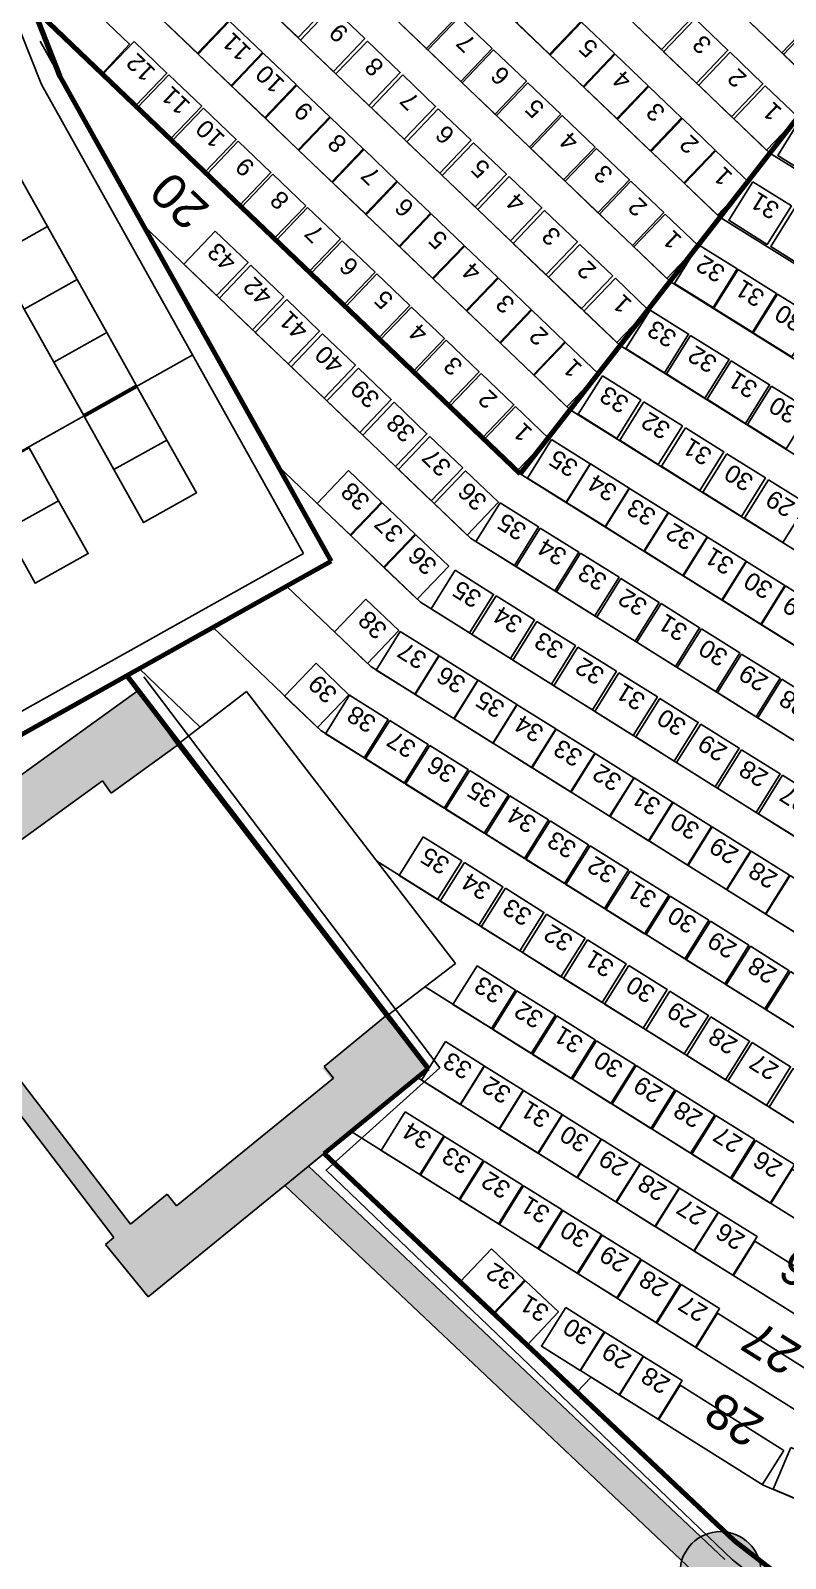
# Model space of a CAD drawing. Header units: millimetres. Extents: x 42980 to 202332, y 27411 to 140378.
# Drawn here: x 73605 to 81078, y 45975 to 61088 of the extents above; entities that cross this region are included whole.
import ezdxf
from ezdxf.enums import TextEntityAlignment as Align

# ---------------------------------------------------------------- set-up
doc = ezdxf.new("R2010")
doc.units = ezdxf.units.MM
doc.header["$LTSCALE"] = 100
for name, color, linetype in [('_insida yttervägg arena', 6, 'CONTINUOUS'), ('A-3312-EA-', 7, 'CONTINUOUS'), ('A-3312-FYLL', 7, 'CONTINUOUS'), ('A-3320-EA-', 3, 'CONTINUOUS'), ('A-3320-FYLL', 3, 'CONTINUOUS'), ('G-STOLAR_TELE_2', 3, 'CONTINUOUS'), ('LOGER_PLAN2_STOLAR', 1, 'CONTINUOUS'), ('LOGER_PLAN_2', 21, 'CONTINUOUS'), ('LOGER_PLAN_3', 21, 'CONTINUOUS'), ('T-RADER', 252, 'CONTINUOUS'), ('T-RADNUMMER', 4, 'CONTINUOUS'), ('T-STOLAR', 1, 'CONTINUOUS'), ('T-STOLNUMMER', 7, 'CONTINUOUS'), ('T-TRAPPA', 254, 'CONTINUOUS'), ('U-RADER', 252, 'CONTINUOUS'), ('U-STOLAR', 1, 'CONTINUOUS'), ('U-STOLNUMMER', 7, 'CONTINUOUS'), ('U-TRAPPA', 254, 'CONTINUOUS')]:
    doc.layers.add(name, color=color, linetype=linetype)
doc.layers.add('SEKTIONER', color=4, linetype='CONTINUOUS', lineweight=70)
doc.styles.add('ARIAL', font='arial.ttf')

# ---------------------------------------------------------------- blocks, each defined once
blk = doc.blocks.new('*U24')
at = {"layer": 'G-STOLAR_TELE_2'}
blk.add_circle((0, 0), 400, dxfattribs=at)

msp = doc.modelspace()

# ---------------------------------------------------------------- hatches: boundary and pattern name
at = {"layer": 'A-3312-FYLL'}
for points in [[(74315, 53668), (74403, 53548), (75073, 54037), (74670, 54562), (71772, 52470), (72165, 51931), (72249, 51990), (74430, 49148), (74351, 49082), (74770, 48563), (77541, 50820), (77138, 51345), (76493, 50825), (76586, 50709), (75048, 49469), (74955, 49584), (74593, 49283), (72422, 52112), (72807, 52383), (72719, 52503)], [(129833, 31226), (136958, 33371), (143974, 36585), (150660, 40658), (157173, 45689), (161384, 49663), (161149, 49854), (157029, 45966), (150490, 40906), (143833, 36850), (136852, 33652), (129766, 31519), (122453, 30391), (118753, 30391), (115053, 30391), (107739, 31519), (100653, 33652), (93673, 36850), (87015, 40906), (80476, 45966), (76356, 49854), (76121, 49663), (80332, 45689), (86845, 40658), (93532, 36585), (100547, 33371), (107673, 31226), (115030, 30091), (118753, 30091), (122476, 30091)]]:
    msp.add_hatch(color=256, dxfattribs=at).paths.add_polyline_path(points)
at = {"layer": 'A-3320-FYLL'}
msp.add_hatch(color=256, dxfattribs=at).paths.add_polyline_path([(80835, 45841, 1), (80035, 45841, 1)])

# ---------------------------------------------------------------- linework, layer by layer
at = {"layer": '_insida yttervägg arena'}
msp.add_lwpolyline([(107811, 31440), (100662, 33578), (93879, 36728), (87039, 40891), (80555, 45963), (76531, 49816), (77656, 50829), (74726, 54695)], dxfattribs=at)
at = {"layer": 'A-3312-EA-'}
for p, q in [((71772, 52470), (74670, 54562)), ((74670, 54562), (75061, 54020)), ((74404, 53546), (75061, 54020)), ((75061, 54020), (77119, 51338)), ((74318, 53667), (72713, 52508)), ((74318, 53667), (74404, 53546)), ((74431, 49149), (72250, 51991)), ((72421, 52114), (74594, 49281)), ((77119, 51338), (76510, 50842)), ((77541, 50820), (77119, 51338)), ((77541, 50820), (76356, 49854)), ((76510, 50842), (76604, 50727)), ((75051, 49462), (76604, 50727)), ((76356, 49854), (80476, 45966)), ((74957, 49577), (74594, 49281)), ((76121, 49663), (74770, 48563)), ((75051, 49462), (74957, 49577)), ((80281, 45737), (76121, 49663)), ((74431, 49149), (74348, 49081)), ((74770, 48563), (74348, 49081))]:
    msp.add_line(p, q, dxfattribs=at)
at = {"layer": 'LOGER_PLAN2_STOLAR'}
for points in [[(72957, 59380), (73480, 59673), (73773, 59150), (73249, 58857)], [(73249, 58857), (73773, 59150), (74066, 58626), (73542, 58333)], [(73542, 58333), (74066, 58626), (74359, 58102), (73835, 57809)], [(73835, 57809), (74359, 58102), (74652, 57579), (74128, 57286)], [(74138, 57268), (74662, 57561), (74955, 57038), (74431, 56745)], [(74431, 56745), (74955, 57038), (75248, 56514), (74724, 56221)], [(73066, 56669), (73590, 56962), (73883, 56438), (73359, 56145)], [(73359, 56145), (73883, 56438), (74176, 55914), (73652, 55621)]]:
    msp.add_lwpolyline(points, close=True, dxfattribs=at)
at = {"layer": 'LOGER_PLAN_2'}
for p, q in [((73895, 60638), (71235, 67404)), ((73714, 60553), (73504, 61087)), ((76580, 55841), (73895, 60638)), ((76307, 55917), (73714, 60553)), ((72996, 54065), (76307, 55917)), ((76580, 55841), (73094, 53890))]:
    msp.add_line(p, q, dxfattribs=at)
at = {"layer": 'LOGER_PLAN_3'}
msp.add_line((73062, 56677), (75210, 57879), dxfattribs=at)
at = {"layer": 'SEKTIONER'}
for p, q in [((88898, 70128), (78453, 56703)), ((78453, 56703), (73630, 61313)), ((76580, 55841), (73094, 53890)), ((77541, 50820), (74557, 54709)), ((76512, 49982), (77541, 50820))]:
    msp.add_line(p, q, dxfattribs=at)
for points in [[(76580, 55841), (73895, 60638), (71235, 67404), (69613, 74138), (68729, 80879), (68729, 84100)], [(76512, 49982), (80572, 46150), (87128, 41071), (93767, 37027), (100724, 33840), (107783, 31715), (114974, 30606)]]:
    msp.add_lwpolyline(points, dxfattribs=at)
at = {"layer": 'T-RADER'}
for p, q in [((80922, 59876), (86048, 56695)), ((74720, 59164), (77959, 56068)), ((80428, 59241), (85677, 55982)), ((79935, 58607), (85301, 55257)), ((79441, 57972), (84931, 54544)), ((78947, 57337), (84560, 53830)), ((76051, 56785), (77466, 55433)), ((78453, 56703), (84189, 53116)), ((77959, 56068), (83819, 52403)), ((74557, 54709), (76580, 55841)), ((76139, 55594), (76972, 54798)), ((77466, 55433), (83448, 51689)), ((75409, 55186), (76478, 54164)), ((77541, 50820), (74557, 54709)), ((74679, 54777), (75284, 54199)), ((76972, 54798), (83071, 50978)), ((73106, 53433), (74670, 54562)), ((75744, 54552), (75073, 54037)), ((75744, 54552), (77810, 51860)), ((76478, 54164), (82707, 50262)), ((77034, 52872), (82337, 49550)), ((77810, 51860), (77138, 51345)), ((77510, 51630), (81967, 48838)), ((76046, 49602), (77541, 50820)), ((77434, 50733), (81597, 48126)), ((76779, 50199), (81228, 47413)), ((76512, 49982), (80572, 46150)), ((79154, 47768), (79014, 47620)), ((79154, 47768), (80858, 46701)), ((80858, 46701), (87747, 43795)), ((80572, 46150), (84086, 43428))]:
    msp.add_line(p, q, dxfattribs=at)
at = {"layer": 'T-STOLAR'}
for points in [[(81240, 60234), (81622, 59995), (81383, 59614), (81002, 59853)], [(80755, 59592), (81137, 59354), (80898, 58972), (80517, 59211)], [(81171, 59333), (81552, 59094), (81314, 58712), (80932, 58951)], [(75433, 59104), (75758, 58793), (75447, 58468), (75122, 58779)], [(80218, 58969), (80600, 58730), (80361, 58349), (79979, 58587)], [(75787, 58766), (76112, 58455), (75801, 58129), (75476, 58440)], [(80608, 58725), (80990, 58486), (80751, 58105), (80369, 58343)], [(76141, 58427), (76466, 58116), (76155, 57791), (75830, 58102)], [(80998, 58481), (81380, 58242), (81141, 57861), (80759, 58099)], [(79737, 58324), (80119, 58086), (79880, 57704), (79499, 57943)], [(76495, 58088), (76821, 57778), (76510, 57452), (76184, 57763)], [(80138, 58073), (80520, 57835), (80281, 57453), (79900, 57692)], [(76850, 57750), (77175, 57439), (76864, 57114), (76539, 57425)], [(80539, 57822), (80921, 57584), (80682, 57202), (80301, 57441)], [(79265, 57674), (79646, 57436), (79408, 57054), (79026, 57293)], [(80940, 57572), (81322, 57333), (81083, 56951), (80702, 57190)], [(77204, 57411), (77529, 57100), (77218, 56775), (76893, 57086)], [(79676, 57417), (80058, 57178), (79819, 56797), (79437, 57036)], [(80087, 57160), (80469, 56921), (80230, 56540), (79849, 56778)], [(77558, 57073), (77883, 56762), (77572, 56437), (77247, 56747)], [(78763, 57043), (79144, 56804), (78906, 56423), (78524, 56661)], [(80498, 56903), (80880, 56664), (80641, 56282), (80260, 56521)], [(76753, 56735), (77079, 56424), (76768, 56099), (76442, 56410)], [(77912, 56734), (78237, 56423), (77927, 56098), (77601, 56409)], [(79149, 56802), (79530, 56563), (79292, 56181), (78910, 56420)], [(79534, 56560), (79916, 56322), (79677, 55940), (79296, 56179)], [(80910, 56645), (81291, 56407), (81052, 56025), (80671, 56264)], [(77086, 56417), (77411, 56106), (77100, 55781), (76775, 56092)], [(78253, 56417), (78634, 56178), (78395, 55797), (78014, 56035)], [(79920, 56319), (80302, 56080), (80063, 55699), (79682, 55937)], [(77418, 56100), (77744, 55789), (77433, 55463), (77107, 55774)], [(78651, 56167), (79032, 55929), (78794, 55547), (78412, 55786)], [(80306, 56078), (80687, 55839), (80449, 55457), (80067, 55696)], [(79049, 55918), (79431, 55680), (79192, 55298), (78811, 55537)], [(80692, 55836), (81073, 55598), (80834, 55216), (80453, 55455)], [(77807, 55750), (78189, 55511), (77950, 55130), (77569, 55368)], [(79448, 55669), (79829, 55430), (79591, 55049), (79209, 55287)], [(76925, 55465), (77250, 55154), (76939, 54829), (76614, 55140)], [(78213, 55496), (78594, 55258), (78355, 54876), (77974, 55115)], [(81077, 55595), (81459, 55356), (81220, 54975), (80839, 55213)], [(79846, 55420), (80228, 55181), (79989, 54799), (79608, 55038)], [(78618, 55243), (78999, 55004), (78761, 54623), (78379, 54861)], [(80245, 55170), (80626, 54932), (80388, 54550), (80006, 54789)], [(77265, 55143), (77647, 54905), (77408, 54523), (77027, 54762)], [(77651, 54902), (78033, 54663), (77794, 54282), (77413, 54521)], [(79023, 54989), (79405, 54751), (79166, 54369), (78784, 54608)], [(80643, 54921), (81025, 54682), (80786, 54301), (80405, 54540)], [(76431, 54830), (76756, 54519), (76445, 54194), (76120, 54505)], [(79428, 54736), (79810, 54497), (79571, 54116), (79190, 54354)], [(78037, 54661), (78418, 54422), (78180, 54041), (77798, 54279)], [(81042, 54672), (81423, 54433), (81184, 54052), (80803, 54290)], [(76763, 54513), (77144, 54274), (76906, 53893), (76524, 54131)], [(78423, 54419), (78804, 54181), (78565, 53799), (78184, 54038)], [(79833, 54482), (80215, 54244), (79976, 53862), (79595, 54101)], [(77160, 54265), (77541, 54026), (77302, 53644), (76921, 53883)], [(78808, 54178), (79190, 53939), (78951, 53558), (78570, 53797)], [(80239, 54229), (80620, 53990), (80382, 53609), (80000, 53847)], [(77556, 54016), (77938, 53778), (77699, 53396), (77318, 53635)], [(80644, 53975), (81025, 53737), (80787, 53355), (80405, 53594)], [(79194, 53937), (79576, 53698), (79337, 53317), (78955, 53555)], [(77953, 53768), (78335, 53530), (78096, 53148), (77714, 53387)], [(79580, 53695), (79961, 53457), (79723, 53075), (79341, 53314)], [(81049, 53722), (81431, 53483), (81192, 53102), (80810, 53340)], [(78350, 53520), (78731, 53281), (78493, 52900), (78111, 53139)], [(79966, 53454), (80347, 53215), (80108, 52834), (79727, 53073)], [(78747, 53272), (79128, 53033), (78889, 52652), (78508, 52890)], [(80351, 53213), (80733, 52974), (80494, 52593), (80113, 52831)], [(77492, 53113), (77873, 52875), (77634, 52493), (77253, 52732)], [(79143, 53024), (79525, 52785), (79286, 52403), (78905, 52642)], [(80737, 52971), (81119, 52733), (80880, 52351), (80498, 52590)], [(77899, 52859), (78280, 52620), (78041, 52238), (77660, 52477)], [(79540, 52775), (79922, 52537), (79683, 52155), (79301, 52394)], [(78305, 52604), (78687, 52365), (78448, 51984), (78067, 52223)], [(81123, 52730), (81504, 52491), (81266, 52110), (80884, 52349)], [(79937, 52527), (80318, 52288), (80080, 51907), (79698, 52146)], [(78712, 52349), (79094, 52111), (78855, 51729), (78474, 51968)], [(80334, 52279), (80715, 52040), (80476, 51659), (80095, 51897)], [(79119, 52095), (79501, 51856), (79262, 51475), (78881, 51713)], [(80730, 52031), (81112, 51792), (80873, 51411), (80492, 51649)], [(79526, 51840), (79908, 51602), (79669, 51220), (79288, 51459)], [(78025, 51836), (78406, 51597), (78167, 51216), (77786, 51455)], [(81127, 51782), (81509, 51544), (81270, 51162), (80888, 51401)], [(78419, 51589), (78800, 51351), (78562, 50969), (78180, 51208)], [(79933, 51586), (80315, 51347), (80076, 50966), (79695, 51204)], [(78813, 51343), (79195, 51104), (78956, 50723), (78574, 50961)], [(80340, 51331), (80722, 51092), (80483, 50711), (80101, 50950)], [(77714, 51087), (78096, 50848), (77857, 50467), (77475, 50705)], [(79207, 51096), (79589, 50858), (79350, 50476), (78969, 50715)], [(80747, 51077), (81129, 50838), (80890, 50456), (80508, 50695)], [(78100, 50845), (78481, 50607), (78243, 50225), (77861, 50464)], [(79601, 50850), (79983, 50611), (79744, 50229), (79363, 50468)], [(81154, 50822), (81535, 50583), (81297, 50202), (80915, 50440)], [(78485, 50604), (78867, 50365), (78628, 49984), (78247, 50223)], [(79996, 50603), (80377, 50364), (80138, 49983), (79757, 50221)], [(77314, 50393), (77696, 50154), (77457, 49773), (77076, 50011)], [(78871, 50363), (79253, 50124), (79014, 49743), (78633, 49981)], [(80390, 50356), (80771, 50118), (80533, 49736), (80151, 49975)], [(77704, 50149), (78086, 49910), (77847, 49529), (77466, 49767)], [(79257, 50121), (79638, 49883), (79400, 49501), (79018, 49740)], [(80784, 50110), (81166, 49871), (80927, 49490), (80545, 49728)], [(78094, 49905), (78476, 49666), (78237, 49285), (77856, 49524)], [(79643, 49880), (80024, 49641), (79786, 49260), (79404, 49499)], [(78484, 49661), (78866, 49422), (78627, 49041), (78246, 49280)], [(80028, 49639), (80410, 49400), (80171, 49019), (79790, 49257)], [(78874, 49417), (79256, 49178), (79017, 48797), (78636, 49036)], [(80414, 49397), (80796, 49159), (80557, 48777), (80175, 49016)], [(79264, 49173), (79646, 48934), (79407, 48553), (79026, 48792)], [(78168, 49038), (78495, 48729), (78186, 48401), (77859, 48710)], [(79654, 48929), (80036, 48690), (79797, 48309), (79416, 48548)], [(78503, 48722), (78830, 48413), (78521, 48086), (78194, 48395)], [(80044, 48685), (80426, 48446), (80187, 48065), (79806, 48304)], [(78903, 48456), (79284, 48217), (79046, 47835), (78664, 48074)], [(79289, 48214), (79670, 47976), (79431, 47594), (79050, 47833)], [(79674, 47973), (80056, 47734), (79817, 47353), (79436, 47591)], [(81130, 47074), (81545, 46900), (81370, 46485), (80955, 46660)]]:
    msp.add_lwpolyline(points, close=True, dxfattribs=at)
at = {"layer": 'T-TRAPPA'}
for p, q in [((79823, 47349), (80036, 47688)), ((80036, 47688), (81061, 47044)), ((80848, 46705), (81061, 47044))]:
    msp.add_line(p, q, dxfattribs=at)
for points in [[(81967, 48838), (82171, 49181), (81145, 49825), (80933, 49486)], [(81597, 48126), (81801, 48469), (80776, 49112), (80563, 48774)], [(81228, 47413), (81431, 47756), (80406, 48400), (80193, 48061)]]:
    msp.add_lwpolyline(points, dxfattribs=at)
at = {"layer": 'U-RADER'}
for p, q in [((77102, 64635), (81416, 60511)), ((76490, 64112), (80922, 59876)), ((75878, 63590), (80428, 59241)), ((75267, 63068), (79935, 58607)), ((74655, 62546), (79441, 57972)), ((74043, 62024), (78947, 57337)), ((73630, 61313), (78453, 56703)), ((76580, 55841), (73702, 60983))]:
    msp.add_line(p, q, dxfattribs=at)
at = {"layer": 'U-STOLAR'}
for points in [[(76238, 61654), (76563, 61343), (76253, 61018), (75927, 61329)], [(77509, 61546), (77834, 61235), (77523, 60910), (77198, 61221)], [(79836, 61536), (80161, 61225), (79850, 60900), (79525, 61211)], [(75243, 61499), (75568, 61188), (75258, 60863), (74932, 61174)], [(78728, 61489), (79053, 61178), (78742, 60853), (78417, 61163)], [(81027, 61503), (81353, 61192), (81042, 60867), (80717, 61178)], [(76589, 61319), (76914, 61008), (76603, 60683), (76278, 60994)], [(77849, 61221), (78174, 60911), (77863, 60585), (77538, 60896)], [(75576, 61181), (75901, 60870), (75590, 60545), (75265, 60856)], [(79060, 61171), (79385, 60860), (79075, 60535), (78749, 60846)], [(80183, 61204), (80508, 60893), (80197, 60568), (79872, 60879)], [(81369, 61177), (81694, 60866), (81383, 60541), (81058, 60852)], [(74630, 60979), (74955, 60668), (74644, 60342), (74319, 60653)], [(76939, 60984), (77265, 60673), (76954, 60348), (76628, 60659)], [(75908, 60863), (76233, 60553), (75923, 60227), (75597, 60538)], [(78189, 60897), (78514, 60586), (78203, 60260), (77878, 60571)], [(79393, 60853), (79718, 60542), (79407, 60217), (79082, 60528)], [(80530, 60873), (80855, 60562), (80544, 60236), (80219, 60547)], [(74973, 60650), (75299, 60339), (74988, 60014), (74662, 60325)], [(77290, 60649), (77615, 60338), (77304, 60013), (76979, 60324)], [(76241, 60546), (76566, 60235), (76255, 59909), (75930, 60220)], [(78528, 60572), (78854, 60261), (78543, 59936), (78217, 60247)], [(79725, 60535), (80050, 60224), (79740, 59899), (79414, 60210)], [(80877, 60541), (81202, 60230), (80891, 59905), (80566, 60216)], [(75317, 60322), (75642, 60011), (75331, 59686), (75006, 59997)], [(77641, 60314), (77966, 60003), (77655, 59678), (77330, 59989)], [(76573, 60228), (76899, 59917), (76588, 59592), (76262, 59902)], [(78868, 60247), (79193, 59936), (78882, 59611), (78557, 59922)], [(80058, 60217), (80383, 59906), (80072, 59581), (79747, 59892)], [(75660, 59994), (75985, 59683), (75674, 59358), (75349, 59669)], [(76906, 59910), (77231, 59599), (76920, 59274), (76595, 59585)], [(77991, 59979), (78316, 59668), (78005, 59343), (77680, 59653)], [(79208, 59922), (79533, 59612), (79222, 59286), (78897, 59597)], [(80390, 59900), (80716, 59589), (80405, 59263), (80079, 59574)], [(76003, 59666), (76329, 59355), (76018, 59030), (75692, 59340)], [(77238, 59592), (77564, 59281), (77253, 58956), (76927, 59267)], [(78342, 59644), (78667, 59333), (78356, 59007), (78031, 59318)], [(79548, 59598), (79873, 59287), (79562, 58961), (79237, 59272)], [(76347, 59338), (76672, 59027), (76361, 58701), (76036, 59012)], [(77571, 59274), (77896, 58963), (77585, 58638), (77260, 58949)], [(78692, 59308), (79018, 58998), (78707, 58672), (78381, 58983)], [(79887, 59273), (80213, 58962), (79902, 58637), (79576, 58948)], [(76690, 59009), (77015, 58698), (76704, 58373), (76379, 58684)], [(77903, 58956), (78229, 58645), (77918, 58320), (77592, 58631)], [(79043, 58973), (79368, 58662), (79057, 58337), (78732, 58648)], [(77033, 58681), (77359, 58370), (77048, 58045), (76722, 58356)], [(78236, 58639), (78561, 58328), (78250, 58002), (77925, 58313)], [(79394, 58638), (79719, 58327), (79408, 58002), (79083, 58313)], [(77377, 58353), (77702, 58042), (77391, 57717), (77066, 58028)], [(78568, 58321), (78894, 58010), (78583, 57684), (78257, 57995)], [(77720, 58025), (78045, 57714), (77735, 57388), (77409, 57699)], [(78901, 58003), (79226, 57692), (78915, 57367), (78590, 57678)], [(78064, 57696), (78389, 57386), (78078, 57060), (77753, 57371)], [(78407, 57368), (78732, 57057), (78421, 56732), (78096, 57043)]]:
    msp.add_lwpolyline(points, close=True, dxfattribs=at)
at = {"layer": 'U-TRAPPA'}
msp.add_lwpolyline([(74314, 60659), (74583, 60954), (73709, 61791), (73519, 61594)], dxfattribs=at)

# ---------------------------------------------------------------- block references
at = {"layer": 'A-3320-EA-'}
msp.add_blockref('*U24', (80435, 45841), dxfattribs=at)

# ---------------------------------------------------------------- texts
at = {"layer": 'T-RADNUMMER', "style": 'ARIAL'}
for s, rotation, p in [('20', 136.2142, (75394, 59340)), ('26', 147.9594, (81629, 48776)), ('27', 147.9594, (81259, 48063)), ('28', 147.9594, (80889, 47351))]:
    msp.add_text(s, height=350, rotation=rotation, dxfattribs=at).set_placement(p)
at = {"layer": 'T-STOLNUMMER', "style": 'ARIAL'}
for s, rotation, p in [('31', 147.969, (80946, 59473)), ('43', 136.293, (75595, 58949)), ('32', 147.969, (80409, 58849)), ('42', 136.293, (75950, 58610)), ('31', 147.969, (80799, 58606)), ('30', 147.969, (81189, 58362)), ('41', 136.293, (76304, 58272)), ('33', 147.969, (79928, 58205)), ('40', 136.293, (76658, 57933)), ('32', 147.969, (80329, 57954)), ('39', 136.293, (77012, 57594)), ('31', 147.969, (80730, 57703)), ('33', 147.969, (79456, 57555)), ('30', 147.969, (81131, 57452)), ('38', 136.293, (77366, 57256)), ('32', 147.969, (79867, 57298)), ('31', 147.969, (80278, 57040)), ('37', 136.293, (77721, 56917)), ('35', 147.969, (78954, 56924)), ('34', 147.969, (79339, 56682)), ('30', 147.969, (80689, 56783)), ('38', 136.293, (76916, 56580)), ('36', 136.293, (78075, 56579)), ('29', 147.969, (81100, 56526)), ('33', 147.969, (79725, 56441)), ('37', 136.293, (77248, 56262)), ('35', 147.969, (78443, 56297)), ('32', 147.969, (80111, 56200)), ('36', 136.293, (77581, 55944)), ('34', 147.969, (78842, 56048)), ('31', 147.969, (80497, 55958)), ('33', 147.969, (79240, 55799)), ('35', 147.969, (77998, 55630)), ('30', 147.969, (80882, 55717)), ('32', 147.969, (79639, 55550)), ('29', 147.969, (81268, 55476)), ('38', 136.293, (77087, 55309)), ('34', 147.969, (78403, 55377)), ('31', 147.969, (80037, 55300)), ('37', 147.969, (77456, 55024)), ('33', 147.969, (78809, 55123)), ('30', 147.969, (80436, 55051)), ('32', 147.969, (79214, 54870)), ('36', 147.969, (77842, 54783)), ('29', 147.969, (80834, 54802)), ('39', 136.293, (76593, 54675)), ('31', 147.969, (79619, 54616)), ('28', 147.969, (81232, 54552)), ('35', 147.969, (78228, 54541)), ('38', 147.969, (76954, 54394)), ('34', 147.969, (78613, 54300)), ('30', 147.969, (80024, 54363)), ('37', 147.969, (77350, 54145)), ('29', 147.969, (80429, 54109)), ('33', 147.969, (78999, 54059)), ('36', 147.969, (77747, 53897)), ('32', 147.969, (79385, 53817)), ('28', 147.969, (80835, 53856)), ('35', 147.969, (78144, 53649)), ('31', 147.969, (79771, 53576)), ('27', 147.969, (81240, 53602)), ('34', 147.969, (78541, 53401)), ('30', 147.969, (80156, 53335)), ('33', 147.969, (78937, 53152)), ('29', 147.969, (80542, 53093)), ('35', 147.969, (77682, 52994)), ('32', 147.969, (79334, 52904)), ('34', 147.969, (78089, 52739)), ('28', 147.969, (80928, 52852)), ('31', 147.969, (79731, 52656)), ('33', 147.969, (78496, 52485)), ('30', 147.969, (80128, 52408)), ('32', 147.969, (78903, 52230)), ('29', 147.969, (80524, 52160)), ('31', 147.969, (79310, 51976)), ('28', 147.969, (80921, 51911)), ('33', 147.969, (78215, 51717)), ('30', 147.969, (79717, 51721)), ('32', 147.969, (78610, 51470)), ('29', 147.969, (80124, 51466)), ('31', 147.969, (79004, 51223)), ('28', 147.969, (80531, 51212)), ('33', 147.969, (77905, 50967)), ('30', 147.969, (79398, 50977)), ('27', 147.969, (80938, 50957)), ('32', 147.969, (78291, 50726)), ('29', 147.969, (79792, 50730)), ('31', 147.969, (78676, 50485)), ('28', 147.969, (80186, 50484)), ('34', 147.969, (77505, 50274)), ('30', 147.969, (79062, 50243)), ('27', 147.969, (80581, 50237)), ('33', 147.969, (77895, 50030)), ('29', 147.969, (79448, 50002)), ('26', 147.969, (80975, 49990)), ('32', 147.969, (78285, 49786)), ('28', 147.969, (79833, 49761)), ('31', 147.969, (78675, 49542)), ('27', 147.969, (80219, 49519)), ('30', 147.969, (79065, 49298)), ('26', 147.969, (80605, 49278)), ('29', 147.969, (79455, 49054)), ('32', 147.969, (78332, 48883)), ('28', 147.969, (79845, 48810)), ('31', 147.969, (78666, 48567)), ('27', 147.969, (80235, 48566)), ('30', 147.969, (79094, 48336)), ('29', 147.969, (79479, 48095)), ('28', 147.969, (79865, 47854))]:
    msp.add_text(s, height=175, rotation=rotation, dxfattribs=at).set_placement(p, align=Align.BOTTOM_CENTER)
at = {"layer": 'U-STOLNUMMER', "style": 'ARIAL'}
for s, p in [('11', (75738, 61026)), ('9', (76751, 61164)), ('7', (78011, 61066)), ('5', (79223, 61015)), ('3', (80346, 61049)), ('12', (74792, 60823)), ('8', (77102, 60829)), ('10', (76071, 60708)), ('6', (78351, 60741)), ('4', (79555, 60698)), ('2', (80693, 60717)), ('11', (75136, 60495)), ('7', (77453, 60494)), ('9', (76403, 60390)), ('5', (78691, 60417)), ('3', (79888, 60380)), ('1', (81040, 60386)), ('10', (75479, 60167)), ('8', (76736, 60072)), ('6', (77803, 60158)), ('4', (79031, 60092)), ('2', (80220, 60062)), ('9', (75823, 59839)), ('7', (77068, 59754)), ('5', (78154, 59823)), ('3', (79370, 59767)), ('1', (80553, 59744)), ('8', (76166, 59510)), ('6', (77401, 59437)), ('4', (78504, 59488)), ('2', (79710, 59442)), ('7', (76509, 59182)), ('5', (77733, 59119)), ('3', (78855, 59153)), ('1', (80050, 59117)), ('6', (76853, 58854)), ('2', (79206, 58818)), ('4', (78066, 58801)), ('5', (77196, 58526)), ('3', (78399, 58483)), ('1', (79556, 58483)), ('4', (77539, 58197)), ('2', (78731, 58165)), ('3', (77883, 57869)), ('1', (79064, 57847)), ('2', (78226, 57541)), ('1', (78570, 57213))]:
    msp.add_text(s, height=175, rotation=136.293, dxfattribs=at).set_placement(p, align=Align.BOTTOM_CENTER)

doc.saveas('drawing.dxf')
